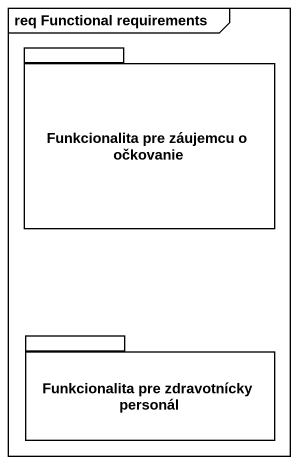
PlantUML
@startuml
mainframe req Functional requirements
package "Funkcionalita pre záujemcu o očkovanie" as Funkcionalita_pre_záujemcu {
}
package "Funkcionalita pre zdravotnícky personál" as Funkcionalita_pre {
}
@enduml
